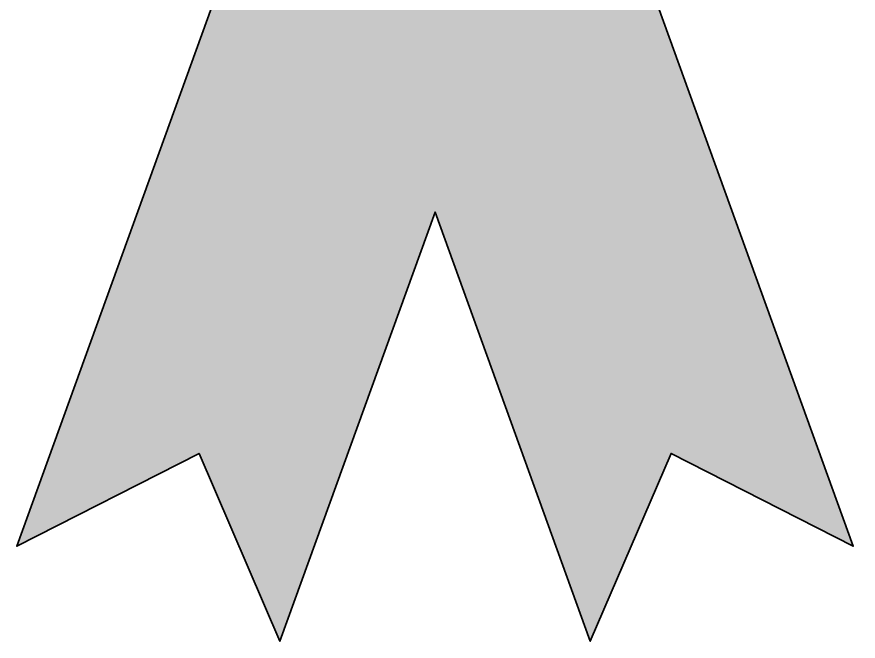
# Model space of a CAD drawing. Extents: x 251 to 505, y -492 to -300.
# Drawn here: x 392.7 to 505.1, y -491.4 to -408 of the extents above; entities that cross this region are included whole.
import ezdxf

# ---------------------------------------------------------------- set-up
doc = ezdxf.new("R2010")
doc.units = 0
doc.header["$MEASUREMENT"] = 0
doc.layers.add('Layer 1', color=7, linetype='Continuous', lineweight=0)

msp = doc.modelspace()

# ---------------------------------------------------------------- hatches: boundary and pattern name
at = {"layer": 'Layer 1', "true_color": 0x2e3192, "transparency": 33554687}
h = msp.add_hatch(color=177, dxfattribs=at)
h.dxf.hatch_style = 2
edge = h.paths.add_edge_path()
edge.add_spline(control_points=[(505.1, -356.61), (505.1, -325.57), (479.94, -300.41), (448.9, -300.41), (417.86, -300.41), (392.7, -325.57), (392.7, -356.61), (392.7, -376.87), (403.43, -394.62), (419.52, -404.51), (419.52, -404.51), (392.7, -478.73), (392.7, -478.73), (392.7, -478.73), (417.05, -466.33), (417.05, -466.33), (417.05, -466.33), (427.85, -491.43), (427.85, -491.43), (427.85, -491.43), (448.58, -434.06), (448.58, -434.06), (448.58, -434.06), (469.3, -491.43), (469.3, -491.43), (469.3, -491.43), (480.1, -466.33), (480.1, -466.33), (480.1, -466.33), (504.45, -478.73), (504.45, -478.73), (504.45, -478.73), (477.75, -404.83), (477.75, -404.83), (494.13, -395.01), (505.1, -377.09), (505.1, -356.61)], knot_values=[0, 0, 0, 0, 1, 1, 1, 2, 2, 2, 3, 3, 3, 4, 4, 4, 5, 5, 5, 6, 6, 6, 7, 7, 7, 8, 8, 8, 9, 9, 9, 10, 10, 10, 11, 11, 11, 12, 12, 12, 12], degree=3, periodic=0)

# ---------------------------------------------------------------- linework, layer by layer
at = {"layer": 'Layer 1', "color": 43, "lineweight": 35, "true_color": 0xfbb040}
msp.add_open_spline([(505.1, -356.61), (505.1, -325.57), (479.94, -300.41), (448.9, -300.41), (417.86, -300.41), (392.7, -325.57), (392.7, -356.61), (392.7, -376.87), (403.43, -394.62), (419.52, -404.51), (419.52, -404.51), (392.7, -478.73), (392.7, -478.73), (392.7, -478.73), (417.05, -466.33), (417.05, -466.33), (417.05, -466.33), (427.85, -491.43), (427.85, -491.43), (427.85, -491.43), (448.58, -434.06), (448.58, -434.06), (448.58, -434.06), (469.3, -491.43), (469.3, -491.43), (469.3, -491.43), (480.1, -466.33), (480.1, -466.33), (480.1, -466.33), (504.45, -478.73), (504.45, -478.73), (504.45, -478.73), (477.75, -404.83), (477.75, -404.83), (494.13, -395.01), (505.1, -377.09), (505.1, -356.61)], degree=3, knots=[0, 0, 0, 0, 1, 1, 1, 2, 2, 2, 3, 3, 3, 4, 4, 4, 5, 5, 5, 6, 6, 6, 7, 7, 7, 8, 8, 8, 9, 9, 9, 10, 10, 10, 11, 11, 11, 12, 12, 12, 12], dxfattribs=at)

doc.saveas('drawing.dxf')
